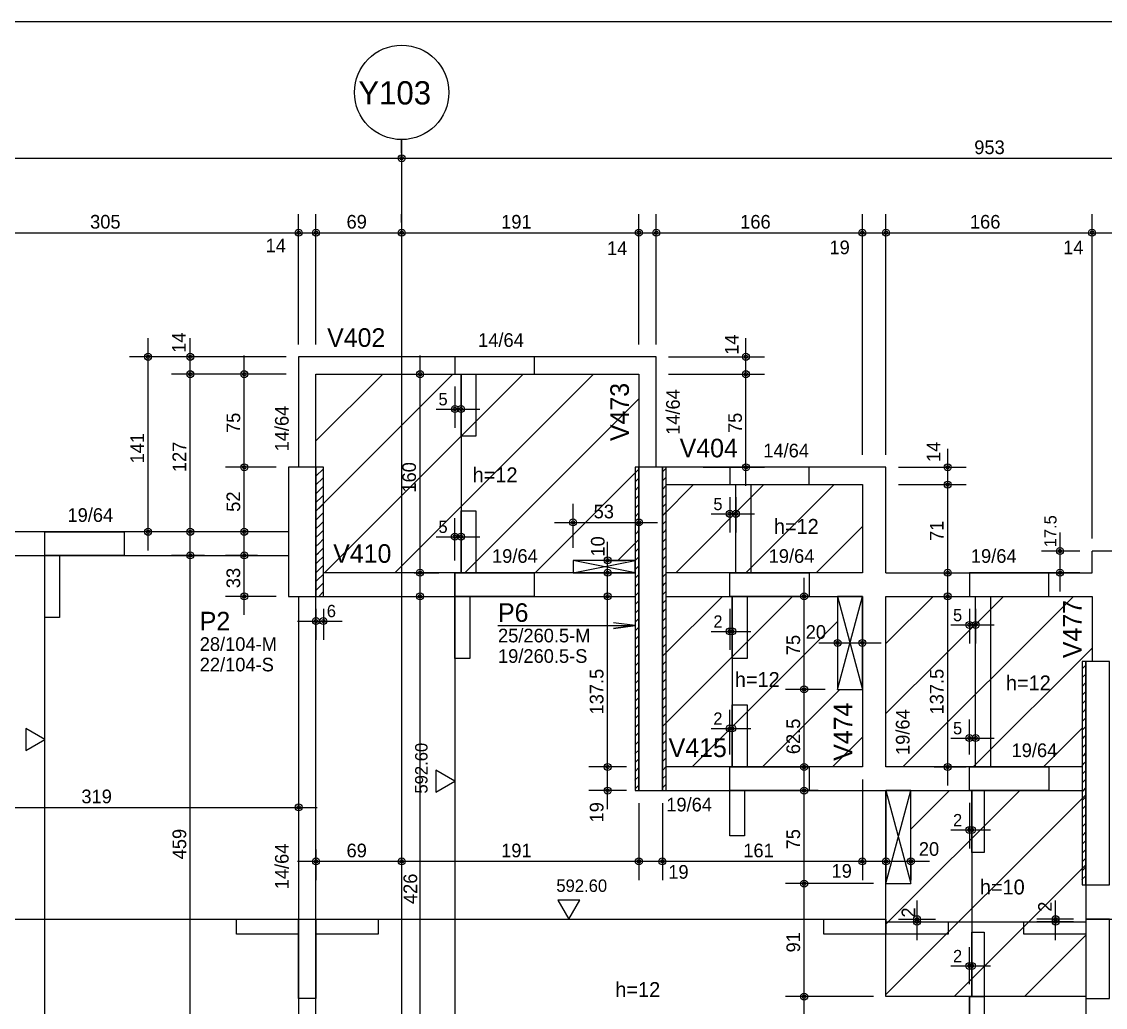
# Model space of a CAD drawing. Header units: metres. Extents: x 310 to 5592, y 1610 to 4022.
# Drawn here: x 3498 to 4370, y 3092 to 3887 of the extents above; entities that cross this region are included whole.
import ezdxf

# ---------------------------------------------------------------- set-up
doc = ezdxf.new("R2010")
doc.units = ezdxf.units.M
for name, color, linetype in [('MTH-224', 4, 'Continuous'), ('MTH-230', 1, 'Continuous'), ('MTH-COTAS7', 31, 'Continuous'), ('MTH-DIM-PILAR', 3, 'Continuous'), ('MTH-DIM-VIGA', 3, 'Continuous'), ('MTH-EIXO-214', 4, 'Continuous'), ('MTH-EIXO-215', 1, 'Continuous'), ('MTH-FACE-VIGA', 7, 'Continuous'), ('MTH-LINHA-SEÇÃO', 16, 'Continuous'), ('MTH-PILAR-SEGUE', 5, 'Continuous'), ('MTH-SIMB_COTA', 3, 'Continuous'), ('MTH-TIT1-PILAR', 5, 'Continuous'), ('MTH-TIT1-VIGA', 5, 'Continuous'), ('MTH-TRACEJADO-216', 1, 'Continuous'), ('MTH-TXT', 4, 'Continuous'), ('MTH-TXT-NEGRITO', 5, 'Continuous')]:
    doc.layers.add(name, color=color, linetype=linetype)

msp = doc.modelspace()

# ---------------------------------------------------------------- linework, layer by layer
at = {"layer": 'MTH-224', "linetype": 'Continuous'}
for points in [[(3500.790533, 3299.453145), (3516.089003, 3308.286149), (3500.790533, 3317.118273), (3500.790533, 3299.453145)], [(3831.031728, 3265.885669), (3846.330198, 3274.718672), (3831.031728, 3283.550797), (3831.031728, 3265.885669)], [(3929.237941, 3178.810307), (3938.070945, 3163.511837), (3946.903069, 3178.810307), (3929.237941, 3178.810307)]]:
    msp.add_lwpolyline(points, dxfattribs=at)
at = {"layer": 'MTH-230', "linetype": 'Continuous'}
for p, q in [((3941.511368, 3442.635501), (3991.511368, 3452.635501)), ((3991.511368, 3442.635501), (3941.511368, 3452.635501)), ((4154.511366, 3348.618201), (4174.511366, 3423.635501)), ((4154.511366, 3423.618201), (4174.511366, 3348.618201)), ((4193.511368, 3192.135498), (4213.511368, 3267.135499)), ((4193.511368, 3267.135498), (4213.511368, 3192.135498))]:
    msp.add_line(p, q, dxfattribs=at)
msp.add_circle((3803.511366, 3829.636556), 38, dxfattribs=at)
at = {"layer": 'MTH-COTAS7', "linetype": 'Continuous'}
for p, q in [((561.511366, 3886.665182), (5343.511366, 3886.665182)), ((3803.511366, 3780.639608), (3803.511366, 3791.636556)), ((3803.511366, 3784.741871), (3803.511366, 3791.636556)), ((2086.511366, 3776.636556), (3818.511366, 3776.636556)), ((3788.511366, 3776.636556), (4771.511366, 3776.636556)), ((3720.511366, 3626.636556), (3720.511366, 3731.636556)), ((3720.511366, 3626.636556), (3720.511366, 3731.636556)), ((3734.511366, 3626.636556), (3734.511366, 3731.636556)), ((3734.511366, 3626.636556), (3734.511366, 3731.636556)), ((3803.511366, 3724.741871), (3803.511366, 3731.636556)), ((3803.511366, 3724.741871), (3803.511366, 3731.636556)), ((3994.511367, 3626.636556), (3994.511367, 3731.636556)), ((3994.511367, 3626.636556), (3994.511367, 3731.636556)), ((4008.511367, 3626.636556), (4008.511367, 3731.636556)), ((4008.511367, 3626.636556), (4008.511367, 3731.636556)), ((4174.511366, 3537.6182), (4174.511366, 3731.636556)), ((4174.511366, 3537.6182), (4174.511366, 3731.636556)), ((4193.511366, 3537.6182), (4193.511366, 3731.636556)), ((4193.511366, 3537.6182), (4193.511366, 3731.636556)), ((4359.512171, 3470.135501), (4359.512171, 3731.636556)), ((4359.512171, 3470.135501), (4359.512171, 3731.636556)), ((3400.511366, 3716.636556), (3735.511366, 3716.636556)), ((3705.511366, 3716.636556), (3749.511366, 3716.636556)), ((3719.511366, 3716.636556), (3818.511366, 3716.636556)), ((3788.511366, 3716.636556), (4009.511367, 3716.636556)), ((3979.511367, 3716.636556), (4023.511367, 3716.636556)), ((3993.511367, 3716.636556), (4189.511366, 3716.636556)), ((4159.511366, 3716.636556), (4208.511366, 3716.636556)), ((4178.511366, 3716.636556), (4374.512171, 3716.636556)), ((4344.512171, 3716.636556), (4388.512171, 3716.636556)), ((4358.512171, 3716.636556), (4649.511365, 3716.636556)), ((3599.328166, 3460.635501), (3599.328166, 3631.636556)), ((3633.288022, 3587.636556), (3633.288022, 3631.636556)), ((4080.764657, 3587.636556), (4080.764657, 3631.636556)), ((3700.511366, 3616.636556), (3584.328166, 3616.636556)), ((3710.511366, 3616.636556), (3618.288022, 3616.636556)), ((3633.288022, 3460.635501), (3633.288022, 3617.636556)), ((3676.756016, 3512.635501), (3676.756016, 3617.636556)), ((3818.309239, 3427.635501), (3818.309239, 3617.636556)), ((4018.511367, 3616.636556), (4095.764657, 3616.636556)), ((4080.764657, 3512.6182), (4080.764657, 3617.636556)), ((3710.511366, 3602.636556), (3618.288022, 3602.636556)), ((3710.511366, 3602.636556), (3618.288022, 3602.636556)), ((3700.511366, 3602.636556), (3661.756016, 3602.636556)), ((3813.511366, 3602.636556), (3833.309239, 3602.636556)), ((4018.511367, 3602.636556), (4095.764657, 3602.636556)), ((4018.511367, 3602.636556), (4095.764657, 3602.636556)), ((3846.360057, 3592.636556), (3846.360057, 3559.538382)), ((3851.360057, 3592.636556), (3851.360057, 3559.538382)), ((3831.360057, 3574.538382), (3866.360057, 3574.538382)), ((3676.756016, 3460.635501), (3676.756016, 3542.635501)), ((4243.206658, 3498.6182), (4243.206658, 3542.6182)), ((3702.511366, 3527.635501), (3661.756016, 3527.635501)), ((3702.511366, 3527.635501), (3661.756016, 3527.635501)), ((4046.187411, 3527.6182), (4095.764657, 3527.6182)), ((4203.511366, 3527.6182), (4258.206658, 3527.6182)), ((4243.206658, 3427.635501), (4243.206658, 3528.6182)), ((4203.511366, 3513.6182), (4258.206658, 3513.6182)), ((4203.511366, 3513.6182), (4258.206658, 3513.6182)), ((4067.717739, 3503.6182), (4067.717739, 3475.114284)), ((4072.717739, 3503.6182), (4072.717739, 3475.114284)), ((3941.511368, 3462.635501), (3941.511368, 3498.17829)), ((3994.511368, 3462.635501), (3994.511368, 3498.17829)), ((3846.330198, 3452.635501), (3846.330198, 3486.714949)), ((3851.360057, 3452.635501), (3851.360057, 3486.714949)), ((3926.511368, 3483.17829), (4009.511368, 3483.17829)), ((4052.717739, 3490.114284), (4087.717739, 3490.114284)), ((3665.1708, 3475.635501), (3584.328166, 3475.635501)), ((3648.994983, 3475.635501), (3618.288022, 3475.635501)), ((3702.511366, 3475.635501), (3661.756016, 3475.635501)), ((4333.666392, 3427.635501), (4333.666392, 3475.135501)), ((3633.288022, 2982.635497), (3633.288022, 3471.635501)), ((3676.756016, 3408.635501), (3676.756016, 3471.635501)), ((3831.330198, 3471.714949), (3866.360057, 3471.714949)), ((3969.317721, 3427.635501), (3969.317721, 3467.635501)), ((3644.860926, 3456.635501), (3618.288022, 3456.635501)), ((3687.429521, 3456.635501), (3661.756016, 3456.635501)), ((4349.512171, 3460.135501), (4318.666392, 3460.135501)), ((3968.017379, 3452.635501), (3984.317721, 3452.635501)), ((3813.511366, 3442.635501), (3833.309239, 3442.635501)), ((3818.309239, 2982.635497), (3818.309239, 3438.635501)), ((3965.935737, 3442.635501), (3984.317721, 3442.635501)), ((3969.317721, 3271.135499), (3969.317721, 3438.635501)), ((4127.639951, 3333.635501), (4127.639951, 3438.635501)), ((4203.511366, 3442.635501), (4258.206658, 3442.635501)), ((4243.206658, 3271.135499), (4243.206658, 3438.635501)), ((4349.512171, 3442.635501), (4318.666392, 3442.635501)), ((3702.511366, 3423.635501), (3661.756016, 3423.635501)), ((3800.14579, 3423.635501), (3833.309239, 3423.635501)), ((3941.288253, 3423.635501), (3984.317721, 3423.635501)), ((4119.185529, 3423.635501), (4112.639951, 3423.635501)), ((4240.859012, 3423.635501), (4258.206658, 3423.635501)), ((3734.511366, 3413.635501), (3734.511366, 3388.687828)), ((3740.511366, 3413.635501), (3740.511366, 3388.687828)), ((4067.717739, 3413.635501), (4067.717739, 3380.43166)), ((4069.717739, 3413.635501), (4069.717739, 3380.43166)), ((4260.714518, 3413.635501), (4260.714518, 3385.641379)), ((4265.714518, 3413.635501), (4265.714518, 3385.641379)), ((3719.511366, 3403.687828), (3755.511366, 3403.687828)), ((4052.717739, 3395.43166), (4084.717739, 3395.43166)), ((4245.714518, 3400.641379), (4280.714518, 3400.641379)), ((4139.511366, 3386.118201), (4189.511366, 3386.118201)), ((4174.511366, 3376.126851), (4174.511366, 3371.118201)), ((4127.639951, 3271.135499), (4127.639951, 3363.635501)), ((4144.511366, 3348.635501), (4112.639951, 3348.635501)), ((4144.511366, 3348.635501), (4112.639951, 3348.635501)), ((4067.68788, 3296.135499), (4067.68788, 3332.221468)), ((4069.717739, 3296.135499), (4069.717739, 3332.221468)), ((4052.68788, 3317.221468), (4084.717739, 3317.221468)), ((4260.714518, 3296.135499), (4260.714518, 3324.482029)), ((4265.714518, 3296.135499), (4265.714518, 3324.482029)), ((4245.714518, 3309.482029), (4280.714518, 3309.482029)), ((3969.317721, 3252.1182), (3969.317721, 3301.135499)), ((3984.511368, 3286.135499), (3954.317721, 3286.135499)), ((3984.511368, 3286.135499), (3954.317721, 3286.135499)), ((4143.914768, 3286.135499), (4112.639951, 3286.135499)), ((4127.639951, 3177.135498), (4127.639951, 3282.135499)), ((4232.252292, 3286.135499), (4258.206658, 3286.135499)), ((4174.511366, 3276.135499), (4174.511366, 3195.081278)), ((4174.511366, 3276.135499), (4174.511366, 3195.081278)), ((3984.511368, 3267.1182), (3954.317721, 3267.1182)), ((4138.989365, 3267.135499), (4112.639951, 3267.135499)), ((3720.511366, 3255.101076), (3720.511366, 3238.623753)), ((3994.511368, 3257.1182), (3994.511368, 3195.081278)), ((3994.511368, 3257.1182), (3994.511368, 3195.081278)), ((4013.511368, 3257.1182), (4013.511368, 3195.081278)), ((4013.511368, 3257.1182), (4013.511368, 3195.081278)), ((4260.714518, 3257.135499), (4260.714518, 3220.405979)), ((4262.714518, 3257.135499), (4262.714518, 3220.405979)), ((3386.511366, 3253.623753), (3735.511366, 3253.623753)), ((4245.714518, 3235.405979), (4277.714518, 3235.405979)), ((3734.511366, 3219.707411), (3734.511366, 3195.081278)), ((3803.511366, 3219.2896), (3803.511366, 3195.081278)), ((3803.511366, 3219.2896), (3803.511366, 3195.081278)), ((4193.511365, 3219.635499), (4193.511365, 3195.081278)), ((3818.511366, 3210.081278), (3719.511366, 3210.081278)), ((4009.511368, 3210.081278), (3788.511366, 3210.081278)), ((4028.511368, 3210.081278), (3979.511368, 3210.081278)), ((4189.511366, 3210.081278), (3998.511368, 3210.081278)), ((4127.639951, 3086.135499), (4127.639951, 3207.135498)), ((4208.511365, 3210.081278), (4159.511366, 3210.081278)), ((4228.511365, 3210.081278), (4178.511327, 3210.081278)), ((4193.511327, 3209.438973), (4193.511327, 3195.081278)), ((4213.511365, 3207.611384), (4213.511365, 3195.081278)), ((4183.511327, 3192.135498), (4112.639951, 3192.135498)), ((4183.511327, 3192.135498), (4112.639951, 3192.135498)), ((4218.511327, 3146.511837), (4218.511327, 3178.511837)), ((4330.100791, 3146.511837), (4330.100791, 3178.511837)), ((4203.511327, 3163.511837), (4233.511327, 3163.511837)), ((4203.511327, 3161.511837), (4233.511327, 3161.511837)), ((4344.512172, 3163.511837), (4315.100791, 3163.511837)), ((4344.512172, 3161.511837), (4315.100791, 3161.511837)), ((4260.714518, 3111.135499), (4260.714518, 3140.89284)), ((4262.714518, 3111.135499), (4262.714518, 3140.89284)), ((4245.714518, 3125.89284), (4277.714518, 3125.89284)), ((4183.511327, 3101.135499), (4112.639951, 3101.135499))]:
    msp.add_line(p, q, dxfattribs=at)
msp.add_lwpolyline([(3881.074571, 3400.011248), (3991.511368, 3400.011248), (3974.161083, 3397.727039), (3991.511368, 3400.011248), (3974.161083, 3402.295456)], dxfattribs=at)
at = {"layer": 'MTH-EIXO-214'}
msp.add_line((3803.511366, 3791.636556), (3803.511366, 1718.135501), dxfattribs=at)
at = {"layer": 'MTH-EIXO-215', "linetype": 'Continuous'}
for p, q in [((3734.511366, 3492.366347), (3844.781575, 3602.636556)), ((3734.511366, 3548.934889), (3788.213033, 3602.636556)), ((3741.349063, 3442.635501), (3901.350118, 3602.636556)), ((3797.917605, 3442.635501), (3957.91866, 3602.636556)), ((3854.486148, 3442.635501), (3994.511368, 3582.660721)), ((3911.05469, 3442.635501), (3994.511368, 3526.092179)), ((4013.511368, 3488.523636), (4038.605932, 3513.6182)), ((4024.191775, 3442.635501), (4095.174474, 3513.6182)), ((4080.760318, 3442.635501), (4151.743017, 3513.6182)), ((4137.32886, 3442.635501), (4174.511366, 3479.818007)), ((3977.623233, 3452.635501), (3994.511368, 3469.523636)), ((4193.511366, 3329.112379), (4288.034488, 3423.635501)), ((4193.511366, 3385.680922), (4231.465945, 3423.635501)), ((4207.103028, 3286.135499), (4344.60303, 3423.635501)), ((4263.671571, 3286.135499), (4359.512171, 3381.976099)), ((4320.240113, 3286.135499), (4351.512171, 3317.407557))]:
    msp.add_line(p, q, dxfattribs=at)
at = {"layer": 'MTH-FACE-VIGA', "linetype": 'Continuous'}
for p, q in [((3734.511366, 3527.49874), (3734.648127, 3527.635501)), ((3734.511366, 3520.427672), (3740.437418, 3526.353723)), ((3740.437418, 3526.353723), (3740.511366, 3526.427672)), ((3991.511368, 3523.092179), (3994.493588, 3526.074399)), ((3994.493588, 3526.074399), (3994.511368, 3526.092179)), ((4013.511368, 3523.878975), (4016.502756, 3526.870362)), ((4193.511366, 3442.635501), (4193.511366, 3527.6182)), ((3734.511366, 3513.356604), (3740.004495, 3518.849733)), ((3740.004495, 3518.849733), (3740.511366, 3519.356604)), ((3991.511368, 3516.021111), (3994.411202, 3518.920944)), ((3994.411202, 3518.920944), (3994.511368, 3519.021111)), ((4013.511368, 3516.807907), (4016.420369, 3519.716908)), ((4016.420369, 3519.716908), (4016.511368, 3519.807907)), ((3734.511366, 3506.285536), (3739.571573, 3511.345743)), ((3739.571573, 3511.345743), (3740.511366, 3512.285536)), ((3991.511368, 3508.950043), (3994.328815, 3511.767489)), ((3994.328815, 3511.767489), (3994.511368, 3511.950043)), ((4013.511368, 3509.73684), (4016.337982, 3512.563453)), ((4016.337982, 3512.563453), (4016.511368, 3512.73684)), ((3734.511366, 3499.214469), (3739.13865, 3503.841752)), ((3739.13865, 3503.841752), (3740.511366, 3505.214469)), ((3991.511368, 3501.878975), (3994.246428, 3504.614034)), ((3994.246428, 3504.614034), (3994.511368, 3504.878975)), ((4013.511368, 3502.665772), (4016.255595, 3505.409998)), ((4016.255595, 3505.409998), (4016.511368, 3505.665772)), ((3734.511366, 3492.143401), (3738.705728, 3496.337762)), ((3738.272805, 3488.833772), (3740.511366, 3491.072333)), ((3738.705728, 3496.337762), (3740.511366, 3498.143401)), ((3991.511368, 3494.807907), (3994.164041, 3497.46058)), ((3994.081654, 3490.307125), (3994.511368, 3490.73684)), ((3994.164041, 3497.46058), (3994.511368, 3497.807907)), ((4013.511368, 3495.594704), (4016.173208, 3498.256543)), ((4013.511368, 3488.523636), (4016.090821, 3491.103089)), ((4016.090821, 3491.103089), (4016.511368, 3491.523636)), ((4016.173208, 3498.256543), (4016.511368, 3498.594704)), ((3734.511366, 3485.072333), (3738.272805, 3488.833772)), ((3737.839883, 3481.329781), (3740.511366, 3484.001265)), ((3991.511368, 3487.73684), (3994.081654, 3490.307125)), ((3991.511368, 3480.665772), (3993.999267, 3483.15367)), ((3993.999267, 3483.15367), (3994.511368, 3483.665772)), ((4013.511368, 3481.452568), (4016.008434, 3483.949634)), ((4016.008434, 3483.949634), (4016.511368, 3484.452568)), ((3734.511366, 3478.001265), (3737.839883, 3481.329781)), ((3734.511366, 3470.930197), (3737.40696, 3473.825791)), ((3737.40696, 3473.825791), (3740.511366, 3476.930197)), ((3991.511368, 3473.594704), (3993.91688, 3476.000216)), ((3993.91688, 3476.000216), (3994.511368, 3476.594704)), ((4013.511368, 3474.381501), (4015.926047, 3476.796179)), ((4015.926047, 3476.796179), (4016.511368, 3477.381501)), ((3734.511366, 3463.85913), (3736.974038, 3466.321801)), ((3736.974038, 3466.321801), (3740.511366, 3469.85913)), ((3991.511368, 3466.523636), (3993.834493, 3468.846761)), ((3993.834493, 3468.846761), (3994.511368, 3469.523636)), ((4013.511368, 3467.310433), (4015.84366, 3469.642725)), ((4015.84366, 3469.642725), (4016.511368, 3470.310433)), ((3734.511366, 3456.788062), (3736.541115, 3458.81781)), ((3736.108193, 3451.31382), (3740.511366, 3455.716994)), ((3736.541115, 3458.81781), (3740.511366, 3462.788062)), ((3991.511368, 3459.452568), (3993.752106, 3461.693306)), ((3993.752106, 3461.693306), (3994.511368, 3462.452568)), ((4013.511368, 3460.239365), (4015.761273, 3462.48927)), ((4015.678887, 3455.335815), (4016.511368, 3456.168297)), ((4015.761273, 3462.48927), (4016.511368, 3463.239365)), ((4359.512171, 3442.635501), (4359.512171, 3460.135501)), ((3734.511366, 3449.716994), (3736.108193, 3451.31382)), ((3735.67527, 3443.80983), (3740.511366, 3448.645926)), ((3991.511368, 3452.381501), (3993.669719, 3454.539851)), ((3991.511368, 3445.310433), (3993.587332, 3447.386397)), ((3993.587332, 3447.386397), (3994.511368, 3448.310433)), ((3993.669719, 3454.539851), (3994.511368, 3455.381501)), ((4013.511368, 3453.168297), (4015.678887, 3455.335815)), ((4013.511368, 3446.097229), (4015.5965, 3448.18236)), ((4015.5965, 3448.18236), (4016.511368, 3449.097229)), ((3734.511366, 3442.645926), (3735.67527, 3443.80983)), ((3735.242348, 3436.305839), (3740.511366, 3441.574858)), ((3991.511368, 3438.239365), (3993.504946, 3440.232942)), ((3993.504946, 3440.232942), (3994.511368, 3441.239365)), ((4013.511368, 3439.026161), (4015.514113, 3441.028906)), ((4015.514113, 3441.028906), (4016.511368, 3442.026161)), ((4193.511366, 3442.635501), (4359.512171, 3442.635501)), ((3734.511366, 3435.574858), (3735.242348, 3436.305839)), ((3734.809425, 3428.801849), (3740.511366, 3434.503791)), ((3991.511368, 3431.168297), (3993.422559, 3433.079487)), ((3993.422559, 3433.079487), (3994.511368, 3434.168297)), ((4013.511368, 3431.955094), (4015.431726, 3433.875451)), ((4015.431726, 3433.875451), (4016.511368, 3434.955094)), ((3734.511366, 3428.503791), (3734.809425, 3428.801849)), ((3736.714144, 3423.635501), (3740.511366, 3427.432723)), ((3991.511368, 3424.097229), (3993.340172, 3425.926032)), ((3993.340172, 3425.926032), (3994.511368, 3427.097229)), ((4013.511368, 3424.884026), (4015.349339, 3426.721996)), ((4015.266952, 3419.568542), (4016.511368, 3420.812958)), ((4015.349339, 3426.721996), (4016.511368, 3427.884026)), ((4193.511366, 3423.635501), (4359.512171, 3423.635501)), ((4193.511366, 3286.135499), (4193.511366, 3423.635501)), ((3991.511368, 3417.026161), (3993.257785, 3418.772578)), ((3993.175398, 3411.619123), (3994.511368, 3412.955094)), ((3993.257785, 3418.772578), (3994.511368, 3420.026161)), ((4013.511368, 3417.812958), (4015.266952, 3419.568542)), ((4013.511368, 3410.74189), (4015.184565, 3412.415087)), ((4015.184565, 3412.415087), (4016.511368, 3413.74189)), ((3991.511368, 3409.955094), (3993.175398, 3411.619123)), ((3991.511368, 3402.884026), (3993.093011, 3404.465668)), ((3993.093011, 3404.465668), (3994.511368, 3405.884026)), ((4013.511368, 3403.670822), (4015.102178, 3405.261632)), ((4015.102178, 3405.261632), (4016.511368, 3406.670822)), ((3991.511368, 3395.812958), (3993.010624, 3397.312214)), ((3993.010624, 3397.312214), (3994.511368, 3398.812958)), ((4013.511368, 3396.599755), (4015.019791, 3398.108177)), ((4015.019791, 3398.108177), (4016.511368, 3399.599755)), ((3991.511368, 3388.74189), (3992.928237, 3390.158759)), ((3992.928237, 3390.158759), (3994.511368, 3391.74189)), ((4013.511368, 3389.528687), (4014.937404, 3390.954723)), ((4014.937404, 3390.954723), (4016.511368, 3392.528687)), ((3991.511368, 3381.670822), (3992.84585, 3383.005304)), ((3992.763463, 3375.851849), (3994.511368, 3377.599755)), ((3992.84585, 3383.005304), (3994.511368, 3384.670822)), ((4013.511368, 3382.457619), (4014.855017, 3383.801268)), ((4014.772631, 3376.647813), (4016.511368, 3378.386551)), ((4014.855017, 3383.801268), (4016.511368, 3385.457619)), ((3991.511368, 3374.599755), (3992.763463, 3375.851849)), ((3991.511368, 3367.528687), (3992.681076, 3368.698395)), ((3992.681076, 3368.698395), (3994.511368, 3370.528687)), ((4013.511368, 3375.386551), (4014.772631, 3376.647813)), ((4013.511368, 3368.315483), (4014.690244, 3369.494358)), ((4014.690244, 3369.494358), (4016.511368, 3371.315483)), ((3991.511368, 3360.457619), (3992.59869, 3361.54494)), ((3992.59869, 3361.54494), (3994.511368, 3363.457619)), ((4013.511368, 3361.244416), (4014.607857, 3362.340904)), ((4014.607857, 3362.340904), (4016.511368, 3364.244416)), ((4351.512171, 3365.259477), (4354.463425, 3368.210731)), ((4351.512171, 3358.188409), (4354.343577, 3361.019815)), ((4354.343577, 3361.019815), (4354.512171, 3361.188409)), ((4354.463425, 3368.210731), (4354.512171, 3368.259477)), ((3991.511368, 3353.386551), (3992.516303, 3354.391485)), ((3992.516303, 3354.391485), (3994.511368, 3356.386551)), ((4013.511368, 3354.173348), (4014.52547, 3355.187449)), ((4014.52547, 3355.187449), (4016.511368, 3357.173348)), ((4351.512171, 3351.117342), (4354.223728, 3353.828898)), ((4354.223728, 3353.828898), (4354.512171, 3354.117342)), ((3991.511368, 3346.315483), (3992.433916, 3347.238031)), ((3992.351529, 3340.084576), (3994.511368, 3342.244416)), ((3992.433916, 3347.238031), (3994.511368, 3349.315483)), ((4013.511368, 3347.10228), (4014.443083, 3348.033994)), ((4014.360696, 3340.88054), (4016.511368, 3343.031212)), ((4014.443083, 3348.033994), (4016.511368, 3350.10228)), ((4351.512171, 3344.046274), (4354.10388, 3346.637982)), ((4354.10388, 3346.637982), (4354.512171, 3347.046274)), ((3991.511368, 3339.244416), (3992.351529, 3340.084576)), ((3992.269142, 3332.931121), (3994.511368, 3335.173348)), ((4013.511368, 3340.031212), (4014.360696, 3340.88054)), ((4013.511368, 3332.960144), (4014.278309, 3333.727085)), ((4014.278309, 3333.727085), (4016.511368, 3335.960144)), ((4351.512171, 3336.975206), (4353.984031, 3339.447065)), ((4353.984031, 3339.447065), (4354.512171, 3339.975206)), ((3991.511368, 3332.173348), (3992.269142, 3332.931121)), ((3991.511368, 3325.10228), (3992.186755, 3325.777666)), ((3992.186755, 3325.777666), (3994.511368, 3328.10228)), ((4013.511368, 3325.889076), (4014.195922, 3326.57363)), ((4014.195922, 3326.57363), (4016.511368, 3328.889076)), ((4351.512171, 3329.904138), (4353.864182, 3332.256149)), ((4351.512171, 3322.83307), (4353.744334, 3325.065233)), ((4353.744334, 3325.065233), (4354.512171, 3325.83307)), ((4353.864182, 3332.256149), (4354.512171, 3332.904138)), ((3991.511368, 3318.031212), (3992.104368, 3318.624212)), ((3992.104368, 3318.624212), (3994.511368, 3321.031212)), ((4013.511368, 3318.818009), (4014.113535, 3319.420175)), ((4014.113535, 3319.420175), (4016.511368, 3321.818009)), ((4351.512171, 3315.762003), (4353.624485, 3317.874316)), ((4353.624485, 3317.874316), (4354.512171, 3318.762003)), ((3991.511368, 3310.960144), (3992.021981, 3311.470757)), ((3992.021981, 3311.470757), (3994.511368, 3313.960144)), ((4013.511368, 3311.746941), (4014.031148, 3312.266721)), ((4013.948761, 3305.113266), (4016.511368, 3307.675873)), ((4014.031148, 3312.266721), (4016.511368, 3314.746941)), ((4351.512171, 3308.690935), (4353.504636, 3310.6834)), ((4353.504636, 3310.6834), (4354.512171, 3311.690935)), ((3991.511368, 3303.889076), (3991.939594, 3304.317302)), ((3991.857207, 3297.163848), (3994.511368, 3299.818009)), ((3991.939594, 3304.317302), (3994.511368, 3306.889076)), ((4013.511368, 3304.675873), (4013.948761, 3305.113266)), ((4013.866375, 3297.959811), (4016.511368, 3300.604805)), ((4351.512171, 3301.619867), (4353.384788, 3303.492483)), ((4353.384788, 3303.492483), (4354.512171, 3304.619867)), ((3991.511368, 3296.818009), (3991.857207, 3297.163848)), ((3991.511368, 3289.746941), (3991.77482, 3290.010393)), ((3991.77482, 3290.010393), (3994.511368, 3292.746941)), ((4013.511368, 3297.604805), (4013.866375, 3297.959811)), ((4013.511368, 3290.533737), (4013.783988, 3290.806357)), ((4013.783988, 3290.806357), (4016.511368, 3293.533737)), ((4351.512171, 3294.548799), (4353.264939, 3296.301567)), ((4353.145091, 3289.110651), (4354.512171, 3290.477731)), ((4353.264939, 3296.301567), (4354.512171, 3297.548799)), ((3991.511368, 3282.675873), (3991.692434, 3282.856938)), ((3991.692434, 3282.856938), (3994.511368, 3285.675873)), ((4013.511368, 3283.46267), (4013.701601, 3283.652902)), ((4013.701601, 3283.652902), (4016.511368, 3286.46267)), ((4351.512171, 3287.477731), (4353.145091, 3289.110651)), ((4351.512171, 3280.406664), (4353.025242, 3281.919734)), ((4353.025242, 3281.919734), (4354.512171, 3283.406664)), ((3991.511368, 3275.604805), (3991.610047, 3275.703483)), ((3991.610047, 3275.703483), (3994.511368, 3278.604805)), ((4013.511368, 3276.391602), (4013.619214, 3276.499447)), ((4013.619214, 3276.499447), (4016.511368, 3279.391602)), ((4351.512171, 3273.335596), (4352.905393, 3274.728818)), ((4352.905393, 3274.728818), (4354.512171, 3276.335596)), ((3991.511368, 3268.533737), (3991.52766, 3268.550029)), ((3991.52766, 3268.550029), (3994.511368, 3271.533737)), ((4013.511368, 3269.320534), (4013.536827, 3269.345992)), ((4013.536827, 3269.345992), (4016.511368, 3272.320534)), ((4351.512171, 3266.264528), (4352.785545, 3267.537901)), ((4352.785545, 3267.537901), (4354.512171, 3269.264528)), ((4351.512171, 3259.19346), (4352.665696, 3260.346985)), ((4352.545848, 3253.156068), (4354.512171, 3255.122392)), ((4352.665696, 3260.346985), (4354.512171, 3262.19346)), ((4351.512171, 3252.122392), (4352.545848, 3253.156068)), ((4352.425999, 3245.965152), (4354.512171, 3248.051325)), ((4351.512171, 3245.051325), (4352.425999, 3245.965152)), ((4351.512171, 3237.980257), (4352.30615, 3238.774236)), ((4352.30615, 3238.774236), (4354.512171, 3240.980257)), ((4351.512171, 3230.909189), (4352.186302, 3231.583319)), ((4352.186302, 3231.583319), (4354.512171, 3233.909189)), ((4351.512171, 3223.838121), (4352.066453, 3224.392403)), ((4352.066453, 3224.392403), (4354.512171, 3226.838121)), ((4351.512171, 3216.767053), (4351.946605, 3217.201486)), ((4351.826756, 3210.01057), (4354.512171, 3212.695985)), ((4351.946605, 3217.201486), (4354.512171, 3219.767053)), ((4351.512171, 3209.695985), (4351.826756, 3210.01057)), ((4351.512171, 3202.624918), (4351.706907, 3202.819654)), ((4351.706907, 3202.819654), (4354.512171, 3205.624918)), ((4351.512171, 3195.55385), (4351.587059, 3195.628737)), ((4351.587059, 3195.628737), (4354.512171, 3198.55385)), ((4354.16489, 3191.135501), (4354.512171, 3191.482782))]:
    msp.add_line(p, q, dxfattribs=at)
for points in [[(4008.511367, 3616.636556), (3720.511366, 3616.636556)], [(3720.511366, 3616.636556), (3720.511366, 3527.635501)], [(4008.511367, 3527.6182), (4008.511367, 3616.636556)], [(3734.511366, 3602.636556), (3994.511367, 3602.636556)], [(3734.511366, 3527.635501), (3734.511366, 3602.636556)], [(3994.511367, 3602.636556), (3994.511367, 3527.6182)], [(3740.511366, 3527.635501), (3734.511366, 3527.635501), (3734.511366, 3423.635501), (3740.511366, 3423.635501), (3740.511366, 3527.635501)], [(3994.511368, 3527.6182), (3991.511368, 3527.6182), (3991.511368, 3267.135499), (3994.511368, 3267.135499), (3994.511368, 3527.6182)], [(4193.511366, 3527.6182), (4013.511368, 3527.6182)], [(4016.511368, 3527.6182), (4013.511368, 3527.6182), (4013.511368, 3267.135499), (4016.511368, 3267.135499), (4016.511368, 3527.6182)], [(4016.511368, 3513.6182), (4174.511366, 3513.6182)], [(4174.511366, 3513.6182), (4174.511366, 3442.635501)], [(3712.511366, 3475.635501), (3415.511366, 3475.635501)], [(3421.511366, 3456.635501), (3712.511366, 3456.635501)], [(4648.511365, 3460.135501), (4359.512171, 3460.135501)], [(3991.511368, 3452.635501), (3941.511368, 3452.635501), (3941.511368, 3442.635501), (3991.511368, 3442.635501), (3991.511368, 3452.635501)], [(3991.511368, 3442.635501), (3740.511366, 3442.635501)], [(4174.511366, 3442.635501), (4016.511368, 3442.635501)], [(3720.511366, 3423.635501), (3720.511366, 2997.635497)], [(3734.511366, 2997.635497), (3734.511366, 3423.635501)], [(3734.511366, 3423.635501), (3991.511368, 3423.635501)], [(4016.511368, 3423.635501), (4174.511366, 3423.635501)], [(4154.511366, 3423.618201), (4154.511366, 3348.618201), (4174.511366, 3348.618201), (4174.511366, 3423.635501), (4154.511366, 3423.618201)], [(4174.511366, 3423.635501), (4174.511366, 3364.135501)], [(4359.512171, 3423.635501), (4359.512171, 3371.135501)], [(4354.512171, 3371.135501), (4351.512171, 3371.135501), (4351.512171, 3191.135501), (4354.512171, 3191.135501), (4354.512171, 3371.135501)], [(4174.511366, 3364.135501), (4174.511366, 3286.135499)], [(4174.511366, 3286.135499), (4016.511368, 3286.135499)], [(4351.512171, 3286.135499), (4193.511366, 3286.135499)], [(4013.511368, 3267.135499), (4184.011366, 3267.135499)], [(4184.011366, 3267.135499), (4351.512171, 3267.135499)], [(4193.511368, 3267.135498), (4193.511368, 3192.135498), (4213.511368, 3192.135498), (4213.511368, 3267.135499), (4193.511368, 3267.135498)], [(4354.512171, 3191.135501), (4354.512171, 2813.6355)]]:
    msp.add_lwpolyline(points, dxfattribs=at)
at = {"layer": 'MTH-LINHA-SEÇÃO', "linetype": 'Continuous'}
for p, q in [((3851.360057, 3602.636556), (3851.360057, 3442.635501)), ((3516.089003, 2997.635497), (3516.089003, 3475.635501)), ((3846.330198, 3442.635501), (3846.330198, 2978.635492)), ((4069.717739, 3423.635501), (4069.717739, 3286.135499)), ((4262.714518, 3267.135499), (4262.714518, 3101.135499)), ((3401.511366, 3163.511837), (4193.511327, 3163.511837)), ((4193.511327, 3161.511837), (4354.512172, 3161.511837)), ((4354.512171, 3163.511837), (5328.511366, 3163.511837)), ((4260.714518, 3101.135499), (4260.714518, 2794.635501))]:
    msp.add_line(p, q, dxfattribs=at)
for points in [[(3910.360057, 3616.636556), (3846.360057, 3616.636556), (3846.360057, 3602.636556), (3910.360057, 3602.636556), (3910.360057, 3616.636556)], [(3851.360057, 3552.636556), (3851.360057, 3602.636556), (3863.360057, 3602.636556), (3863.360057, 3552.636556), (3851.360057, 3552.636556)], [(4131.717739, 3527.6182), (4067.717739, 3527.6182), (4067.717739, 3513.6182), (4131.717739, 3513.6182), (4131.717739, 3527.6182)], [(4072.717739, 3442.635501), (4072.717739, 3513.6182), (4084.717739, 3513.6182), (4084.717739, 3442.635501), (4072.717739, 3442.635501)], [(3851.360057, 3442.635501), (3851.360057, 3492.635501), (3863.360057, 3492.635501), (3863.360057, 3442.635501), (3851.360057, 3442.635501)], [(3516.089003, 3456.635501), (3516.089003, 3475.635501), (3580.089003, 3475.635501), (3580.089003, 3456.635501), (3516.089003, 3456.635501)], [(3516.089003, 3406.635501), (3516.089003, 3456.635501), (3528.089003, 3456.635501), (3528.089003, 3406.635501), (3516.089003, 3406.635501)], [(3846.330198, 3423.635501), (3846.330198, 3442.635501), (3910.330198, 3442.635501), (3910.330198, 3423.635501), (3846.330198, 3423.635501)], [(4067.68788, 3423.635501), (4067.68788, 3442.635501), (4131.68788, 3442.635501), (4131.68788, 3423.635501), (4067.68788, 3423.635501)], [(4324.714518, 3442.635501), (4260.714518, 3442.635501), (4260.714518, 3423.635501), (4324.714518, 3423.635501), (4324.714518, 3442.635501)], [(3846.330198, 3373.635501), (3846.330198, 3423.635501), (3858.330198, 3423.635501), (3858.330198, 3373.635501), (3846.330198, 3373.635501)], [(4069.717739, 3373.635501), (4069.717739, 3423.635501), (4081.717739, 3423.635501), (4081.717739, 3373.635501), (4069.717739, 3373.635501)], [(4265.714518, 3286.135499), (4265.714518, 3423.635501), (4277.714518, 3423.635501), (4277.714518, 3286.135499), (4265.714518, 3286.135499)], [(4069.717739, 3286.135499), (4069.717739, 3336.135499), (4081.717739, 3336.135499), (4081.717739, 3286.135499), (4069.717739, 3286.135499)], [(4067.68788, 3267.135499), (4067.68788, 3286.135499), (4131.68788, 3286.135499), (4131.68788, 3267.135499), (4067.68788, 3267.135499)], [(4260.714518, 3267.135499), (4260.714518, 3286.135499), (4324.714518, 3286.135499), (4324.714518, 3267.135499), (4260.714518, 3267.135499)], [(4067.717739, 3230.572307), (4067.717739, 3267.135499), (4079.717739, 3267.135499), (4079.717739, 3230.572307), (4067.717739, 3230.572307)], [(4262.714518, 3217.135499), (4262.714518, 3267.135499), (4272.714518, 3267.135499), (4272.714518, 3217.135499), (4262.714518, 3217.135499)], [(3670.511366, 3163.511837), (3720.511366, 3163.511837), (3720.511366, 3151.511837), (3670.511366, 3151.511837), (3670.511366, 3163.511837)], [(3720.511366, 3163.511837), (3734.511366, 3163.511837), (3734.511366, 3099.511837), (3720.511366, 3099.511837), (3720.511366, 3163.511837)], [(3734.511366, 3163.511837), (3784.511366, 3163.511837), (3784.511366, 3151.511837), (3734.511366, 3151.511837), (3734.511366, 3163.511837)], [(4143.511327, 3163.511837), (4193.511327, 3163.511837), (4193.511327, 3151.511837), (4143.511327, 3151.511837), (4143.511327, 3163.511837)], [(4193.511327, 3161.511837), (4243.511327, 3161.511837), (4243.511327, 3151.511837), (4193.511327, 3151.511837), (4193.511327, 3161.511837)], [(4304.512172, 3161.511837), (4354.512172, 3161.511837), (4354.512172, 3151.511837), (4304.512172, 3151.511837), (4304.512172, 3161.511837)], [(4373.512172, 3163.511837), (4354.512172, 3163.511837), (4354.512172, 3099.511837), (4373.512172, 3099.511837), (4373.512172, 3163.511837)], [(4262.714518, 3101.135499), (4262.714518, 3153.135499), (4272.714518, 3153.135499), (4272.714518, 3101.135499), (4262.714518, 3101.135499)], [(4260.714518, 3051.135499), (4260.714518, 3101.135499), (4272.714518, 3101.135499), (4272.714518, 3051.135499), (4260.714518, 3051.135499)]]:
    msp.add_lwpolyline(points, dxfattribs=at)
at = {"layer": 'MTH-PILAR-SEGUE', "linetype": 'Continuous'}
for points in [[(3712.511366, 3423.635501), (3734.511366, 3423.635501), (3734.511366, 3527.635501), (3712.511366, 3527.635501), (3712.511366, 3423.635501)], [(3994.511368, 3267.135499), (4013.511368, 3267.135499), (4013.511368, 3527.6182), (3994.511368, 3527.6182), (3994.511368, 3267.135499)], [(4354.512171, 3191.135501), (4373.512171, 3191.135501), (4373.512171, 3371.135501), (4354.512171, 3371.135501), (4354.512171, 3191.135501)]]:
    msp.add_lwpolyline(points, dxfattribs=at)
at = {"layer": 'MTH-SIMB_COTA', "linetype": 'Continuous'}
for centre, radius in [((3803.511366, 3776.636556), 2.8), ((3803.511366, 3776.636556), 2.8), ((3803.511366, 3776.636556), 1.4), ((3803.511366, 3776.636556), 1.4), ((3720.511366, 3716.636556), 2.8), ((3720.511366, 3716.636556), 2.8), ((3720.511366, 3716.636556), 1.4), ((3720.511366, 3716.636556), 1.4), ((3734.511366, 3716.636556), 2.8), ((3734.511366, 3716.636556), 2.8), ((3734.511366, 3716.636556), 1.4), ((3734.511366, 3716.636556), 1.4), ((3803.511366, 3716.636556), 2.8), ((3803.511366, 3716.636556), 2.8), ((3803.511366, 3716.636556), 1.4), ((3803.511366, 3716.636556), 1.4), ((3994.511367, 3716.636556), 2.8), ((3994.511367, 3716.636556), 2.8), ((3994.511367, 3716.636556), 1.4), ((3994.511367, 3716.636556), 1.4), ((4008.511367, 3716.636556), 2.8), ((4008.511367, 3716.636556), 2.8), ((4008.511367, 3716.636556), 1.4), ((4008.511367, 3716.636556), 1.4), ((4174.511366, 3716.636556), 2.8), ((4174.511366, 3716.636556), 2.8), ((4174.511366, 3716.636556), 1.4), ((4174.511366, 3716.636556), 1.4), ((4193.511366, 3716.636556), 2.8), ((4193.511366, 3716.636556), 2.8), ((4193.511366, 3716.636556), 1.4), ((4193.511366, 3716.636556), 1.4), ((4359.512171, 3716.636556), 2.8), ((4359.512171, 3716.636556), 2.8), ((4359.512171, 3716.636556), 1.4), ((4359.512171, 3716.636556), 1.4), ((3599.328166, 3616.636556), 2.8), ((3599.328166, 3616.636556), 1.4), ((3633.288022, 3616.636556), 2.8), ((3633.288022, 3616.636556), 1.4), ((4080.764657, 3616.636556), 2.8), ((4080.764657, 3616.636556), 1.4), ((3633.288022, 3602.636556), 2.8), ((3633.288022, 3602.636556), 2.8), ((3633.288022, 3602.636556), 1.4), ((3633.288022, 3602.636556), 1.4), ((3676.756016, 3602.636556), 2.8), ((3676.756016, 3602.636556), 1.4), ((3818.309239, 3602.636556), 2.8), ((3818.309239, 3602.636556), 1.4), ((4080.764657, 3602.636556), 2.8), ((4080.764657, 3602.636556), 2.8), ((4080.764657, 3602.636556), 1.4), ((4080.764657, 3602.636556), 1.4), ((3846.360057, 3574.538382), 2.8), ((3846.360057, 3574.538382), 1.4), ((3851.360057, 3574.538382), 2.8), ((3851.360057, 3574.538382), 1.4), ((3676.756016, 3527.635501), 2.8), ((3676.756016, 3527.635501), 2.8), ((3676.756016, 3527.635501), 1.4), ((3676.756016, 3527.635501), 1.4), ((4080.764657, 3527.6182), 2.8), ((4080.764657, 3527.6182), 1.4), ((4243.206658, 3527.6182), 2.8), ((4243.206658, 3527.6182), 1.4), ((4243.206658, 3513.6182), 2.8), ((4243.206658, 3513.6182), 2.8), ((4243.206658, 3513.6182), 1.4), ((4243.206658, 3513.6182), 1.4), ((4067.717739, 3490.114284), 2.8), ((4067.717739, 3490.114284), 1.4), ((4072.717739, 3490.114284), 2.8), ((4072.717739, 3490.114284), 1.4), ((3941.511368, 3483.17829), 2.8), ((3941.511368, 3483.17829), 1.4), ((3994.511368, 3483.17829), 2.8), ((3994.511368, 3483.17829), 1.4), ((3599.328166, 3475.635501), 2.8), ((3599.328166, 3475.635501), 1.4), ((3633.288022, 3475.635501), 2.8), ((3633.288022, 3475.635501), 1.4), ((3676.756016, 3475.635501), 2.8), ((3676.756016, 3475.635501), 1.4), ((3846.330198, 3471.714949), 2.8), ((3851.360057, 3471.714949), 2.8), ((3846.330198, 3471.714949), 1.4), ((3851.360057, 3471.714949), 1.4), ((3633.288022, 3456.635501), 2.8), ((3633.288022, 3456.635501), 1.4), ((3676.756016, 3456.635501), 2.8), ((3676.756016, 3456.635501), 1.4), ((4333.666392, 3460.135501), 2.8), ((4333.666392, 3460.135501), 1.4), ((3969.317721, 3452.635501), 2.8), ((3969.317721, 3452.635501), 1.4), ((3818.309239, 3442.635501), 2.8), ((3818.309239, 3442.635501), 1.4), ((3969.317721, 3442.635501), 2.8), ((3969.317721, 3442.635501), 1.4), ((4243.206658, 3442.635501), 2.8), ((4243.206658, 3442.635501), 1.4), ((4333.666392, 3442.635501), 2.8), ((4333.666392, 3442.635501), 1.4), ((3676.756016, 3423.635501), 2.8), ((3676.756016, 3423.635501), 1.4), ((3818.309239, 3423.635501), 2.8), ((3818.309239, 3423.635501), 1.4), ((3969.317721, 3423.635501), 2.8), ((3969.317721, 3423.635501), 1.4), ((4127.639951, 3423.635501), 2.8), ((4127.639951, 3423.635501), 1.4), ((4243.206658, 3423.635501), 2.8), ((4243.206658, 3423.635501), 1.4), ((3734.511366, 3403.687828), 2.8), ((3734.511366, 3403.687828), 1.4), ((3740.511366, 3403.687828), 2.8), ((3740.511366, 3403.687828), 1.4), ((4260.714518, 3400.641379), 2.8), ((4265.714518, 3400.641379), 2.8), ((4067.717739, 3395.43166), 2.8), ((4067.717739, 3395.43166), 1.4), ((4069.717739, 3395.43166), 2.8), ((4069.717739, 3395.43166), 1.4), ((4260.714518, 3400.641379), 1.4), ((4265.714518, 3400.641379), 1.4), ((4154.511366, 3386.118201), 2.8), ((4154.511366, 3386.118201), 1.4), ((4174.511366, 3386.118201), 2.8), ((4174.511366, 3386.118201), 1.4), ((4127.639951, 3348.635501), 2.8), ((4127.639951, 3348.635501), 2.8), ((4127.639951, 3348.635501), 1.4), ((4127.639951, 3348.635501), 1.4), ((4067.68788, 3317.221468), 2.8), ((4067.68788, 3317.221468), 1.4), ((4069.717739, 3317.221468), 2.8), ((4069.717739, 3317.221468), 1.4), ((4260.714518, 3309.482029), 2.8), ((4260.714518, 3309.482029), 1.4), ((4265.714518, 3309.482029), 2.8), ((4265.714518, 3309.482029), 1.4), ((3969.317721, 3286.135499), 2.8), ((3969.317721, 3286.135499), 2.8), ((3969.317721, 3286.135499), 1.4), ((3969.317721, 3286.135499), 1.4), ((4127.639951, 3286.135499), 2.8), ((4127.639951, 3286.135499), 1.4), ((4243.206658, 3286.135499), 2.8), ((4243.206658, 3286.135499), 1.4), ((3969.317721, 3267.1182), 2.8), ((3969.317721, 3267.1182), 1.4), ((4127.639951, 3267.135499), 2.8), ((4127.639951, 3267.135499), 1.4), ((3720.511366, 3253.623753), 2.8), ((3720.511366, 3253.623753), 1.4), ((4260.714518, 3235.405979), 2.8), ((4262.714518, 3235.405979), 2.8), ((4260.714518, 3235.405979), 1.4), ((4262.714518, 3235.405979), 1.4), ((3734.511366, 3210.081278), 2.8), ((3734.511366, 3210.081278), 1.4), ((3803.511366, 3210.081278), 2.8), ((3803.511366, 3210.081278), 2.8), ((3803.511366, 3210.081278), 1.4), ((3803.511366, 3210.081278), 1.4), ((3994.511368, 3210.081278), 2.8), ((3994.511368, 3210.081278), 2.8), ((3994.511368, 3210.081278), 1.4), ((3994.511368, 3210.081278), 1.4), ((4013.511368, 3210.081278), 2.8), ((4013.511368, 3210.081278), 2.8), ((4013.511368, 3210.081278), 1.4), ((4013.511368, 3210.081278), 1.4), ((4174.511366, 3210.081278), 2.8), ((4174.511366, 3210.081278), 2.8), ((4174.511366, 3210.081278), 1.4), ((4174.511366, 3210.081278), 1.4), ((4193.511327, 3210.081278), 2.8), ((4193.511365, 3210.081278), 2.8), ((4193.511327, 3210.081278), 1.4), ((4193.511365, 3210.081278), 1.4), ((4213.511365, 3210.081278), 2.8), ((4213.511365, 3210.081278), 1.4), ((4127.639951, 3192.135498), 2.8), ((4127.639951, 3192.135498), 2.8), ((4127.639951, 3192.135498), 1.4), ((4127.639951, 3192.135498), 1.4), ((4218.511327, 3163.511837), 2.8), ((4218.511327, 3161.511837), 2.8), ((4218.511327, 3163.511837), 1.4), ((4218.511327, 3161.511837), 1.4), ((4330.100791, 3163.511837), 2.8), ((4330.100791, 3161.511837), 2.8), ((4330.100791, 3163.511837), 1.4), ((4330.100791, 3161.511837), 1.4), ((4260.714518, 3125.89284), 2.8), ((4260.714518, 3125.89284), 1.4), ((4262.714518, 3125.89284), 2.8), ((4262.714518, 3125.89284), 1.4), ((4127.639951, 3101.135499), 2.8), ((4127.639951, 3101.135499), 1.4)]:
    msp.add_circle(centre, radius, dxfattribs=at)
at = {"layer": 'MTH-TRACEJADO-216'}
for p, q in [((4013.511368, 3318.818009), (4118.32886, 3423.635501)), ((4013.511368, 3375.386551), (4061.760318, 3423.635501)), ((4037.397401, 3286.135499), (4154.511366, 3403.249464)), ((4093.965943, 3286.135499), (4156.448645, 3348.618201)), ((4150.534486, 3286.135499), (4174.511366, 3310.112379)), ((4193.511327, 3159.406712), (4301.240114, 3267.135499)), ((4193.511327, 3101.135499), (4193.511327, 3267.135499)), ((4193.511327, 3102.83817), (4354.512171, 3263.839014)), ((4213.511368, 3235.975296), (4244.671571, 3267.135499)), ((4248.377199, 3101.135499), (4354.512171, 3207.270472)), ((4304.945741, 3101.135499), (4354.512171, 3150.701929)), ((4354.512172, 3101.135499), (4193.511327, 3101.135499))]:
    msp.add_line(p, q, dxfattribs=at)

# ---------------------------------------------------------------- texts
at = {"layer": 'MTH-COTAS7', "linetype": 'Continuous'}
for s, height, p in [('953', 11, (4264.611366, 3779.936556)), ('305', 11, (3552.611366, 3719.936556)), ('69', 11, (3759.111366, 3719.936556)), ('191', 11, (3883.611367, 3719.936556)), ('166', 11, (4076.111367, 3719.936556)), ('166', 11, (4261.111769, 3719.936556)), ('14', 11, (3693.955961, 3700.828587)), ('14', 11, (3968.844704, 3698.60673)), ('19', 11, (4147.994331, 3699.315028)), ('14', 11, (4336.184032, 3699.315028)), ('5', 9.9, (3833.16006, 3577.508382)), ('5', 9.9, (4054.517743, 3493.084284)), ('53', 11, (3958.111368, 3486.47829)), ('5', 9.9, (3833.130201, 3474.684949)), ('6', 9.9, (3743.222775, 3406.867507)), ('5', 9.9, (4247.514522, 3403.611379)), ('2', 9.9, (4054.517743, 3398.40166)), ('20', 11, (4128.844703, 3389.418201)), ('2', 9.9, (4054.487883, 3320.191468)), ('5', 9.9, (4247.514522, 3312.452029)), ('319', 11, (3545.611366, 3256.923753)), ('2', 9.9, (4247.514522, 3238.375979)), ('69', 11, (3759.111366, 3213.381278)), ('191', 11, (3883.611367, 3213.381278)), ('161', 11, (4078.611367, 3213.381278)), ('20', 11, (4219.987996, 3214.573777)), ('19', 11, (4018.204438, 3196.119395)), ('19', 11, (4149.692091, 3196.924962)), ('2', 9.9, (4247.514522, 3128.86284))]:
    msp.add_text(s, height=height, dxfattribs=at).set_placement(p)
for s, height, p in [('14', 11, (3629.694302, 3619.853022)), ('14', 11, (4074.810178, 3618.282771)), ('75', 11, (3673.456016, 3555.236028)), ('75', 11, (4077.464657, 3555.227378)), ('141', 11, (3596.028166, 3530.736028)), ('127', 11, (3629.988022, 3523.736028)), ('14', 11, (4237.361664, 3531.926316)), ('160', 11, (3815.009239, 3507.236028)), ('52', 11, (3673.456016, 3491.735501)), ('71', 11, (4239.906658, 3468.22685)), ('17.5', 9.9, (4330.828646, 3463.223419)), ('10', 11, (3966.938701, 3455.670879)), ('33', 11, (3673.456016, 3430.235501)), ('75', 11, (4124.339951, 3376.235501)), ('137.5', 11, (3966.017721, 3328.4855)), ('137.5', 11, (4239.906658, 3328.4855)), ('62.5', 11, (4124.339951, 3296.4855)), ('19', 11, (3966.017721, 3241.451537)), ('459', 11, (3629.988022, 3211.735499)), ('75', 11, (4124.339951, 3219.735498)), ('426', 11, (3815.995995, 3175.697737)), ('2', 11, (4327.069454, 3169.510627)), ('2', 11, (4217.114565, 3164.825832)), ('91', 11, (4124.339951, 3136.735499))]:
    msp.add_text(s, height=height, rotation=90, dxfattribs=at).set_placement(p)
at = {"layer": 'MTH-DIM-PILAR', "linetype": 'Continuous'}
for s, p in [('25/260.5-M', (3881.1017, 3386.551911)), ('28/104-M', (3640.90802, 3379.67027)), ('19/260.5-S', (3881.1017, 3370.051911)), ('22/104-S', (3640.90802, 3363.17027))]:
    msp.add_text(s, height=11, dxfattribs=at).set_placement(p)
at = {"layer": 'MTH-DIM-VIGA', "linetype": 'Continuous'}
for s, p in [('14/64', (3865.063438, 3624.636556)), ('14/64', (4094.710168, 3535.6182)), ('19/64', (4294.658245, 3294.135499)), ('19/64', (4016.599655, 3250.354848))]:
    msp.add_text(s, height=11, dxfattribs=at).set_placement(p)
for s, rotation, p in [('14/64', 90, (4027.511367, 3553.721749)), ('14/64', 90, (3712.511366, 3540.416361)), ('19/64', 360, (3534.386366, 3483.635501)), ('19/64', 360, (3876.289882, 3450.635501)), ('19/64', 360, (4099.057014, 3450.635501)), ('19/64', 360, (4261.875334, 3450.635501)), ('19/64', 90, (4212.511366, 3295.852404)), ('14/64', 90, (3712.511366, 3187.637401))]:
    msp.add_text(s, height=11, rotation=rotation, dxfattribs=at).set_placement(p)
at = {"layer": 'MTH-TIT1-PILAR', "linetype": 'Continuous'}
for s, p in [('P6', (3881.1017, 3403.051911)), ('P2', (3640.90802, 3396.17027))]:
    msp.add_text(s, height=15, dxfattribs=at).set_placement(p)
at = {"layer": 'MTH-TIT1-VIGA', "linetype": 'Continuous'}
msp.add_text('V402', height=15, dxfattribs=at).set_placement((3743.511366, 3624.636556))
for s, rotation, p in [('V473', 90, (3986.511367, 3548.7432)), ('V404', 360, (4027.386368, 3535.6182)), ('V410', 360, (3748.386366, 3450.635501)), ('V477', 90, (4351.001036, 3373.859633)), ('V474', 90, (4166.511366, 3291.135499)), ('V415', 360, (4018.511368, 3294.135499))]:
    msp.add_text(s, height=15, rotation=rotation, dxfattribs=at).set_placement(p)
at = {"layer": 'MTH-TXT', "linetype": 'Continuous'}
msp.add_text('592.60', height=10, rotation=90, dxfattribs=at).set_placement((3824.330198, 3264.718672))
msp.add_text('592.60', height=10, dxfattribs=at).set_placement((3928.070945, 3185.511837))
at = {"layer": 'MTH-TXT-NEGRITO', "linetype": 'Continuous'}
for s, height, p in [('Y103', 18.75, (3768.633967, 3819.939035)), ('h=12', 12, (3860.675747, 3515.558924)), ('h=12', 12, (4103.214209, 3473.988231)), ('h=12', 12, (4071.782677, 3350.617206)), ('h=12', 12, (4290.080159, 3347.863802)), ('h=10', 12, (4269.102264, 3183.433134)), ('h=12', 12, (3975.571848, 3100.830204))]:
    msp.add_text(s, height=height, dxfattribs=at).set_placement(p)

doc.saveas('drawing.dxf')
